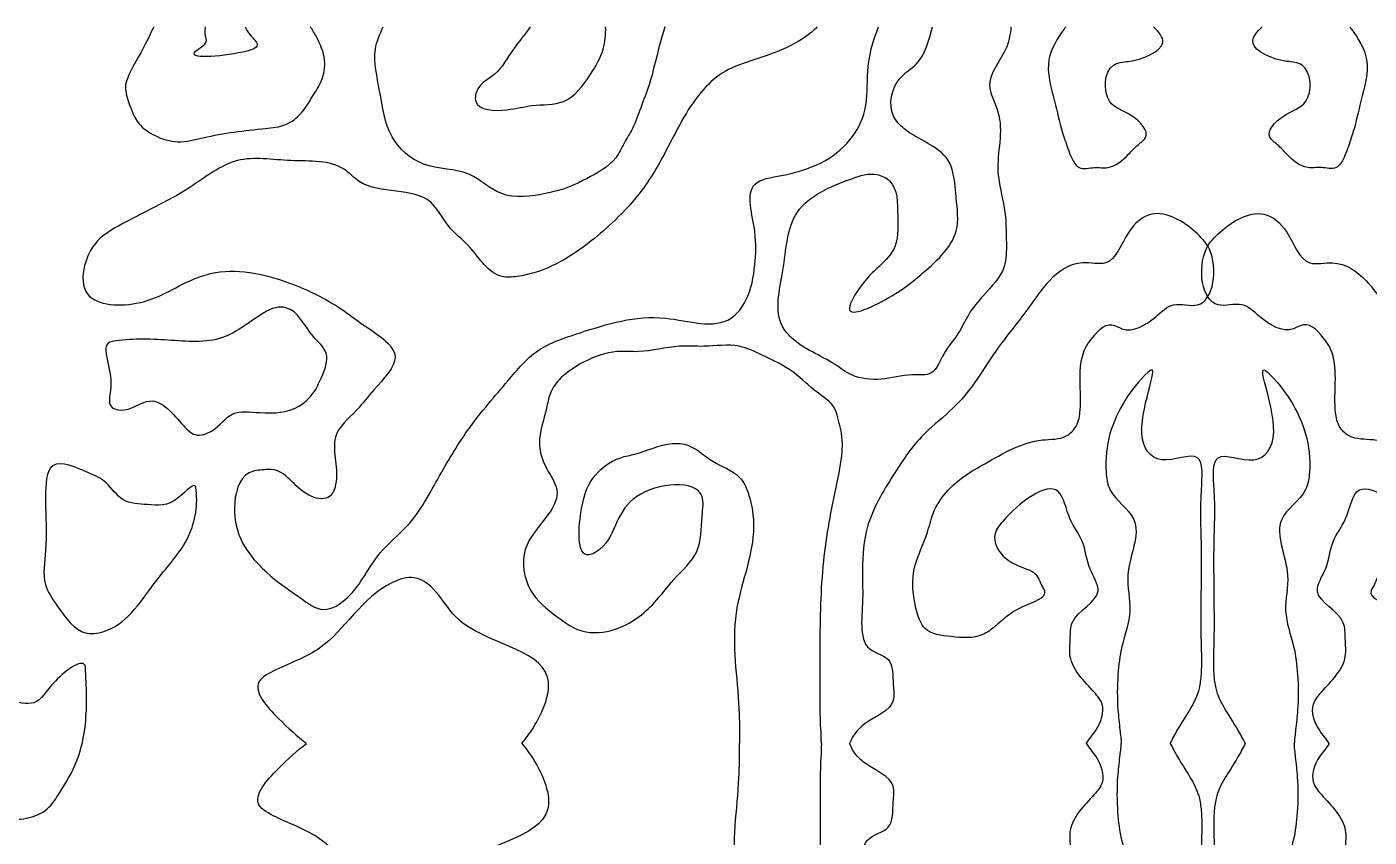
# Model space of a CAD drawing. Header units: millimetres. Extents: x 14385 to 129787, y 107826 to 186798.
# Drawn here: x 19204 to 19734, y 120392 to 120712 of the extents above; entities that cross this region are included whole.
import ezdxf

# ---------------------------------------------------------------- set-up
doc = ezdxf.new("R2010")
doc.units = ezdxf.units.MM
doc.header["$LTSCALE"] = 1000
doc.layers.add('FF-DB', color=144, linetype='Continuous')

msp = doc.modelspace()

# ---------------------------------------------------------------- linework, layer by layer
at = {"layer": 'FF-DB', "color": 250}
for points, knots in [([(19516.09, 120711.62), (19515.71, 120711.22), (19509.46, 120705), (19495.72, 120699.98), (19476.14, 120693.89), (19465.18, 120679.98), (19456.63, 120663.01), (19448.4, 120647.95), (19437.23, 120635.99), (19422.06, 120622.64), (19406.91, 120613.6), (19387.42, 120612.3), (19380.63, 120624.46), (19369.9, 120632.27), (19361.78, 120649.77), (19340.15, 120644.44), (19326.47, 120659.5), (19308.18, 120657.81), (19286.44, 120661.91), (19265.73, 120645.07), (19246.7, 120637.1), (19231.58, 120627.9), (19226.47, 120618.76), (19224.91, 120602.23), (19251.02, 120600.35), (19264.14, 120610.22), (19284.09, 120617.15), (19305.41, 120612.63), (19325.13, 120602.97), (19338.02, 120592.91), (19355.29, 120582.87), (19341.46, 120569.41), (19334.24, 120559.68), (19324.44, 120551.67), (19326.05, 120540.24), (19326.79, 120532.61), (19324.01, 120524.78), (19311.39, 120526.23), (19306.54, 120537.43), (19296.97, 120536.86), (19288.22, 120536.09), (19284.96, 120522.18), (19288.41, 120506.06), (19300.12, 120494.42), (19311.82, 120486.68), (19321.14, 120479.44), (19335.01, 120488.55), (19340.8, 120503.22), (19357.19, 120515.95), (19366.57, 120534.25), (19378.65, 120554.29), (19392.38, 120569.99), (19405.19, 120585.41), (19427.75, 120592.58), (19452.09, 120600.58), (19478.77, 120590.91), (19489.7, 120605.08), (19491.66, 120617.48), (19492.37, 120631.86), (19486.28, 120650.72), (19509.76, 120653.69), (19526.77, 120660.98), (19536.35, 120679.26), (19535.31, 120695.5), (19537.85, 120705.85), (19540.31, 120711.62)], [50.88988, 50.88988, 50.88988, 50.88988, 51.530544, 61.183908, 65.83381, 74.079288, 79.486, 87.034441, 92.840787, 97.429034, 109.400873, 111.559796, 117.976271, 122.248907, 126.564407, 137.358291, 140.122152, 148.001289, 155.7734, 163.698292, 175.481443, 179.194725, 182.673665, 186.987852, 194.528304, 203.428625, 206.159236, 217.45999, 226.148004, 229.861292, 236.575436, 242.201821, 246.180734, 251.101231, 254.552586, 258.003932, 259.933633, 262.524337, 269.349572, 270.644916, 272.846522, 278.455672, 282.855439, 291.421971, 295.135267, 298.996601, 302.857935, 310.885173, 316.378566, 325.116316, 333.25824, 342.155166, 348.258935, 354.834805, 367.540983, 377.040235, 380.410896, 385.747518, 390.493125, 397.395826, 401.491751, 412.691173, 417.515399, 423.140444, 430.032501, 430.032501, 430.032501, 430.032501]), ([(19254.23, 120711.62), (19253.43, 120710.11), (19250.36, 120703.15), (19245.92, 120696.47), (19242.37, 120687.85), (19244.56, 120681.14), (19247.31, 120673.32), (19254.95, 120668.14), (19263.97, 120665.35), (19278.54, 120669.42), (19292.61, 120670.96), (19306.34, 120672.34), (19312.85, 120677.35), (19316.63, 120683.92), (19321.02, 120690.4), (19322.42, 120699.17), (19319.37, 120706.22), (19316.91, 120710.36), (19316.1, 120711.62)], [114.991647, 114.991647, 114.991647, 114.991647, 116.830751, 122.85665, 124.260889, 126.815941, 130.25902, 133.220757, 136.59848, 140.348797, 149.482488, 152.503706, 155.2583, 158.132846, 160.850435, 163.843737, 167.448266, 169.091607, 169.091607, 169.091607, 169.091607]), ([(19290.26, 120711.62), (19290.74, 120710.57), (19292.23, 120708.21), (19297.09, 120703.69), (19284.9, 120700.15), (19262.29, 120698.28), (19275.63, 120704.96), (19274.91, 120706.93), (19274.36, 120708.45), (19274.45, 120709.91), (19274.67, 120711.62)], [85.889972, 85.889972, 85.889972, 85.889972, 87.205828, 89.012973, 91.331212, 98.146874, 100.45961, 100.45961, 100.45961, 102.25024, 102.25024, 102.25024, 102.25024]), ([(19455.89, 120711.62), (19455.23, 120709.23), (19452.91, 120701.63), (19450.77, 120690.76), (19446.44, 120680.02), (19443.77, 120672.01), (19439.69, 120665.84), (19435.87, 120657.31), (19427.49, 120653.07), (19418.43, 120648.24), (19407.31, 120645.19), (19391.45, 120643.03), (19378.42, 120656.27), (19360.67, 120654.82), (19345.82, 120668.13), (19343.93, 120685.54), (19340.14, 120700.87), (19343.35, 120708.74), (19344.82, 120711.62)], [592.400553, 592.400553, 592.400553, 592.400553, 595.12023, 601.07512, 604.622925, 607.88757, 610.331582, 612.775594, 617.992888, 620.027393, 624.152889, 630.826288, 636.1313, 642.974595, 648.993449, 655.905127, 661.996992, 665.541199, 665.541199, 665.541199, 665.541199]), ([(19402.83, 120711.62), (19400.8, 120708.61), (19395.39, 120702.73), (19390.54, 120692.83), (19381.96, 120689.1), (19379.86, 120678.59), (19393.84, 120678.25), (19403.88, 120681.26), (19417.77, 120680.35), (19426.18, 120691.74), (19432.14, 120702.02), (19432.63, 120708.59), (19432.58, 120711.62)], [700.468089, 700.468089, 700.468089, 700.468089, 704.482716, 709.030294, 712.253618, 714.097217, 718.805981, 722.496145, 727.086387, 732.660781, 736.727707, 740.067684, 740.067684, 740.067684, 740.067684]), ([(19592.55, 120711.62), (19592.28, 120708.86), (19590.99, 120700.88), (19580.97, 120690.52), (19591.05, 120674.1), (19585.29, 120657.26), (19590.59, 120640.29), (19590.71, 120627.96), (19590.84, 120615.03), (19582.51, 120606.8), (19575.7, 120598.71), (19571.9, 120589.96), (19565.7, 120583.55), (19562.47, 120573.62), (19551.52, 120574.9), (19541.83, 120571.9), (19530.46, 120572.93), (19519.91, 120581.25), (19509.04, 120584.96), (19498.41, 120597.63), (19503.64, 120616.06), (19504.42, 120641.45), (19524.84, 120650.2), (19538.11, 120654.62), (19548, 120649.84), (19547.63, 120637.01), (19548.38, 120624.09), (19540.71, 120617.39), (19534.06, 120611.05), (19521.97, 120593.07), (19547.1, 120605.61), (19558.66, 120615.24), (19573.1, 120627.67), (19570.64, 120644.83), (19569.84, 120663.02), (19553.58, 120667.58), (19543.59, 120678.25), (19546.04, 120691.07), (19558.15, 120697.64), (19560.15, 120706.33), (19561.58, 120711.62)], [311.91032, 311.91032, 311.91032, 311.91032, 314.977235, 320.91648, 325.039111, 333.828413, 339.060504, 344.22177, 347.569422, 352.785287, 356.242027, 359.363041, 363.063623, 366.342784, 369.089588, 373.679813, 377.969569, 380.830555, 388.32063, 390.261932, 398.445073, 407.192903, 416.451182, 420.141345, 422.175835, 427.469131, 432.356203, 436.007122, 437.722326, 443.287252, 450.387456, 454.936113, 463.127607, 467.976876, 473.565606, 481.391549, 483.759495, 489.290302, 492.513626, 498.365753, 498.365753, 498.365753, 498.365753]), ([(19614.19, 120711.62), (19613.97, 120711.32), (19611.08, 120707.42), (19605.13, 120698.02), (19609.74, 120683.56), (19612.08, 120672), (19614.69, 120664.51), (19616.45, 120659.68), (19619.38, 120654.77), (19625.36, 120656.6), (19632.32, 120655.25), (19638.23, 120660.31), (19642.18, 120664.9), (19648.31, 120669.11), (19640.11, 120678.07), (19628.76, 120680.3), (19629.3, 120697.26), (19636.94, 120697.8), (19638.98, 120698.01), (19644.09, 120698.52), (19656.05, 120703.64), (19651.01, 120709.46), (19648.75, 120711.62)], [25.192435, 25.192435, 25.192435, 25.192435, 25.599598, 30.523233, 36.633594, 41.172411, 43.783338, 45.265472, 47.02814, 49.231549, 51.159534, 54.749765, 56.696493, 58.253869, 61.842812, 65.814022, 71.07162, 73.342728, 73.342728, 73.342728, 79.012948, 82.044082, 82.044082, 82.044082, 82.044082]), ([(19726.26, 120711.62), (19726.48, 120711.32), (19729.38, 120707.42), (19735.32, 120698.02), (19730.71, 120683.56), (19728.38, 120672), (19725.76, 120664.51), (19724.01, 120659.68), (19721.07, 120654.77), (19715.09, 120656.6), (19708.13, 120655.25), (19702.22, 120660.31), (19698.28, 120664.9), (19692.14, 120669.11), (19700.34, 120678.07), (19711.69, 120680.3), (19711.15, 120697.26), (19703.52, 120697.8), (19701.47, 120698.01), (19696.36, 120698.52), (19684.4, 120703.64), (19689.44, 120709.46), (19691.71, 120711.62)], [25.192435, 25.192435, 25.192435, 25.192435, 25.599598, 30.523233, 36.633594, 41.172411, 43.783338, 45.265472, 47.02814, 49.231549, 51.159534, 54.749765, 56.696493, 58.253869, 61.842812, 65.814022, 71.07162, 73.342728, 73.342728, 73.342728, 79.012948, 82.044082, 82.044082, 82.044082, 82.044082]), ([(19622.3, 120428.93), (19623.38, 120430.75), (19627.32, 120434.88), (19630.27, 120443.38), (19622.92, 120452.15), (19614.92, 120459.68), (19616.12, 120470.03), (19615.73, 120480.24), (19630.91, 120486.36), (19622.4, 120498.42), (19621.88, 120508.66), (19614.84, 120517.12), (19611.9, 120536.73), (19592.75, 120521.43), (19584.9, 120511.02), (19588.69, 120501.68), (19595.91, 120498.74), (19603.06, 120496.1), (19604.06, 120492.03), (19607.63, 120486.37), (19594.06, 120482.74), (19588.5, 120476.66), (19579.6, 120469.97), (19569.77, 120470.99), (19558.46, 120472.15), (19553.89, 120484.45), (19552.81, 120497.9), (19559.45, 120510.02), (19562.13, 120523.55), (19571.27, 120533.23), (19586.7, 120541.64), (19599.44, 120549.57), (19613.57, 120548.63), (19619.05, 120554.17), (19620.47, 120563.05), (19619.36, 120573.35), (19620.57, 120583.32), (19625.2, 120589.87), (19630.42, 120596.14), (19639.36, 120590.07), (19648.66, 120595.69), (19656.35, 120603.76), (19672.17, 120598.13), (19674.84, 120621.69), (19667.47, 120628.67), (19665.34, 120630.65), (19660.8, 120634.86), (19649.66, 120641.42), (19637.28, 120630.59), (19633.12, 120616.18), (19618.42, 120620.21), (19607.78, 120612.7), (19601.02, 120602.72), (19593.59, 120592.93), (19585.31, 120582.55), (19578, 120570.03), (19568.25, 120559.33), (19555.63, 120549.59), (19545.33, 120533.73), (19534.96, 120516.68), (19533.65, 120498.7), (19534.32, 120484.53), (19533.05, 120474.44), (19535.73, 120465.09), (19546.48, 120463.46), (19545.63, 120453.29), (19547.39, 120442.58), (19536.7, 120438.94), (19530.97, 120433.21), (19529.4, 120430.28), (19528.86, 120428.93)], [323.570213, 323.570213, 323.570213, 323.570213, 325.960561, 329.80723, 331.886786, 338.125445, 340.720211, 343.044643, 348.990252, 352.365131, 356.56322, 360.176393, 364.568336, 373.732371, 376.057262, 378.792615, 383.196134, 384.486356, 386.811255, 387.456035, 391.379613, 396.342617, 398.422849, 403.048656, 406.973101, 409.552233, 416.477621, 421.404727, 424.41495, 431.57887, 434.943186, 443.998155, 447.508459, 449.547958, 451.92552, 457.11505, 461.243133, 462.282906, 466.206484, 467.760191, 472.961635, 476.08199, 479.544596, 487.800771, 491.009611, 491.009611, 491.009611, 497.844674, 502.082776, 507.657117, 511.003541, 516.492425, 520.729638, 524.445869, 530.020219, 535.37961, 540.379653, 545.905112, 552.817643, 561.126265, 567.485566, 572.315193, 576.773313, 578.77419, 582.281132, 586.069932, 588.298991, 593.581806, 595.684277, 597.303216, 597.303216, 597.303216, 597.303216]), ([(19718.15, 120428.93), (19717.07, 120430.75), (19713.13, 120434.88), (19710.18, 120443.38), (19717.54, 120452.15), (19725.53, 120459.68), (19724.33, 120470.03), (19724.72, 120480.24), (19709.54, 120486.36), (19718.05, 120498.42), (19718.57, 120508.66), (19725.61, 120517.12), (19728.55, 120536.73), (19747.71, 120521.43), (19755.55, 120511.02), (19751.77, 120501.68), (19744.54, 120498.74), (19737.4, 120496.1), (19736.39, 120492.03), (19732.82, 120486.37), (19746.39, 120482.74), (19751.95, 120476.66), (19760.85, 120469.97), (19770.69, 120470.99), (19781.99, 120472.15), (19786.56, 120484.45), (19787.64, 120497.9), (19781.01, 120510.02), (19778.33, 120523.55), (19769.19, 120533.23), (19753.75, 120541.64), (19741.01, 120549.57), (19726.88, 120548.63), (19721.4, 120554.17), (19719.98, 120563.05), (19721.09, 120573.35), (19719.88, 120583.32), (19715.25, 120589.87), (19710.03, 120596.14), (19701.09, 120590.07), (19691.79, 120595.69), (19684.1, 120603.76), (19668.29, 120598.13), (19665.61, 120621.69), (19672.98, 120628.67), (19675.12, 120630.65), (19679.66, 120634.86), (19690.79, 120641.42), (19703.17, 120630.59), (19707.33, 120616.18), (19722.03, 120620.21), (19732.67, 120612.7), (19739.44, 120602.72), (19746.86, 120592.93), (19755.14, 120582.55), (19762.45, 120570.03), (19772.2, 120559.33), (19784.82, 120549.59), (19795.12, 120533.73), (19805.49, 120516.68), (19806.8, 120498.7), (19806.13, 120484.53), (19807.4, 120474.44), (19804.73, 120465.09), (19793.97, 120463.46), (19794.82, 120453.29), (19793.06, 120442.58), (19803.76, 120438.94), (19809.49, 120433.21), (19811.05, 120430.28), (19811.59, 120428.93)], [323.570213, 323.570213, 323.570213, 323.570213, 325.960561, 329.80723, 331.886786, 338.125445, 340.720211, 343.044643, 348.990252, 352.365131, 356.56322, 360.176393, 364.568336, 373.732371, 376.057262, 378.792615, 383.196134, 384.486356, 386.811255, 387.456035, 391.379613, 396.342617, 398.422849, 403.048656, 406.973101, 409.552233, 416.477621, 421.404727, 424.41495, 431.57887, 434.943186, 443.998155, 447.508459, 449.547958, 451.92552, 457.11505, 461.243133, 462.282906, 466.206484, 467.760191, 472.961635, 476.08199, 479.544596, 487.800771, 491.009611, 491.009611, 491.009611, 497.844674, 502.082776, 507.657117, 511.003541, 516.492425, 520.729638, 524.445869, 530.020219, 535.37961, 540.379653, 545.905112, 552.817643, 561.126265, 567.485566, 572.315193, 576.773313, 578.77419, 582.281132, 586.069932, 588.298991, 593.581806, 595.684277, 597.303216, 597.303216, 597.303216, 597.303216]), ([(19517.75, 120428.93), (19517.63, 120432.81), (19517, 120442.61), (19517.32, 120455.49), (19517.22, 120475.55), (19517.7, 120500.08), (19522.87, 120527.52), (19527.31, 120547.53), (19524.4, 120556.69), (19523.68, 120559.41), (19522.74, 120563), (19515.2, 120567.34), (19506.81, 120576.23), (19495.79, 120581.4), (19484.15, 120587.04), (19472.7, 120585.14), (19459.42, 120586.23), (19448.18, 120582.86), (19435.21, 120584.16), (19422.44, 120579.43), (19410.96, 120571.09), (19408.9, 120558.35), (19405.04, 120548.57), (19408.68, 120537.19), (19415.42, 120528.32), (19408.74, 120516.64), (19398.42, 120506.79), (19401.09, 120488.41), (19412.37, 120479.58), (19423.34, 120471.71), (19438.8, 120473.26), (19450.91, 120482.44), (19459.52, 120494.39), (19470.56, 120503.88), (19470.07, 120516.2), (19472.86, 120533.8), (19445.36, 120530.92), (19436.65, 120516.63), (19433.38, 120506.86), (19420.67, 120499.84), (19422.33, 120521.76), (19426.44, 120534.06), (19435.79, 120541.54), (19447.28, 120543.38), (19455.59, 120547.86), (19467.14, 120546.89), (19474.39, 120539.27), (19485.78, 120535.86), (19490.4, 120524.33), (19492.17, 120505.87), (19480.27, 120478.97), (19485.39, 120450.6), (19485.43, 120433.44), (19485.38, 120428.93)], [430.531245, 430.531245, 430.531245, 430.531245, 434.854309, 441.553318, 444.645174, 457.023346, 468.423323, 475.764342, 478.87603, 478.87603, 478.87603, 482.968766, 487.339225, 492.624639, 496.200135, 501.334785, 504.92906, 510.883856, 513.964655, 519.079633, 525.796302, 527.911688, 533.143786, 536.878955, 540.786616, 544.121739, 550.242148, 556.192082, 561.635924, 565.774756, 570.659425, 577.49365, 581.8635, 587.153502, 592.34132, 595.162997, 604.662134, 609.230746, 614.071842, 615.793762, 622.795412, 627.179219, 632.312324, 634.429295, 640.036082, 642.360882, 646.632709, 651.122701, 654.564815, 659.465596, 671.499608, 685.449682, 690.430319, 690.430319, 690.430319, 690.430319]), ([(19655.42, 120428.93), (19656.35, 120430.77), (19661.53, 120440.22), (19666.54, 120446.08), (19668.12, 120458.6), (19667.47, 120471.84), (19667.72, 120488.96), (19667.88, 120509.71), (19667.02, 120524.3), (19669.26, 120546.44), (19650.61, 120537.11), (19639.07, 120552.63), (19652.18, 120580.8), (19646.54, 120575.31), (19639.73, 120568.68), (19631.31, 120555.72), (19629.49, 120538.77), (19631.31, 120526.09), (19646.94, 120516.87), (19636.29, 120497.72), (19641.04, 120481.13), (19636.08, 120468.31), (19634.46, 120455.21), (19634.43, 120444.13), (19635.47, 120435.1), (19635.96, 120430.7), (19636.11, 120428.93)], [125.12388, 125.12388, 125.12388, 125.12388, 126.761309, 133.597323, 135.636005, 140.248918, 148.321518, 154.664274, 162.44857, 167.097452, 172.299374, 177.26102, 185.95345, 185.95345, 185.95345, 196.43853, 201.946689, 204.604855, 210.144891, 218.263773, 223.46132, 228.777655, 232.854997, 238.044528, 240.942011, 242.901997, 242.901997, 242.901997, 242.901997]), ([(19685.03, 120428.93), (19684.11, 120430.77), (19678.93, 120440.22), (19673.91, 120446.08), (19672.33, 120458.6), (19672.99, 120471.84), (19672.73, 120488.96), (19672.57, 120509.71), (19673.43, 120524.3), (19671.19, 120546.44), (19689.84, 120537.11), (19701.38, 120552.63), (19688.27, 120580.8), (19693.91, 120575.31), (19700.72, 120568.68), (19709.15, 120555.72), (19710.96, 120538.77), (19709.14, 120526.09), (19693.51, 120516.87), (19704.16, 120497.72), (19699.41, 120481.13), (19704.38, 120468.31), (19706, 120455.21), (19706.02, 120444.13), (19704.99, 120435.1), (19704.49, 120430.7), (19704.34, 120428.93)], [125.12388, 125.12388, 125.12388, 125.12388, 126.761309, 133.597323, 135.636005, 140.248918, 148.321518, 154.664274, 162.44857, 167.097452, 172.299374, 177.26102, 185.95345, 185.95345, 185.95345, 196.43853, 201.946689, 204.604855, 210.144891, 218.263773, 223.46132, 228.777655, 232.854997, 238.044528, 240.942011, 242.901997, 242.901997, 242.901997, 242.901997]), ([(19399.43, 120428.93), (19401.03, 120430.8), (19406.98, 120438.77), (19417.53, 120465.54), (19378.05, 120468.92), (19367.42, 120487.6), (19358.24, 120496.01), (19337.81, 120489.44), (19326.33, 120467.14), (19306.42, 120460.15), (19291.1, 120452.17), (19302.81, 120438.87), (19310.92, 120431.69), (19314.51, 120428.93)], [16.851156, 16.851156, 16.851156, 16.851156, 19.442369, 27.128603, 42.657651, 47.165728, 51.463725, 54.710759, 68.920618, 76.007375, 79.036289, 85.019805, 89.929174, 89.929174, 89.929174, 89.929174]), ([(19399.43, 120428.93), (19401.03, 120427.07), (19406.98, 120419.09), (19417.53, 120392.32), (19378.05, 120388.95), (19367.42, 120370.27), (19358.24, 120361.86), (19337.81, 120368.43), (19326.33, 120390.73), (19306.42, 120397.72), (19291.1, 120405.7), (19302.81, 120419), (19310.92, 120426.18), (19314.51, 120428.93)], [16.851156, 16.851156, 16.851156, 16.851156, 19.442369, 27.128603, 42.657651, 47.165728, 51.463725, 54.710759, 68.920618, 76.007375, 79.036289, 85.019805, 89.929174, 89.929174, 89.929174, 89.929174]), ([(19517.75, 120428.93), (19517.63, 120425.05), (19517, 120415.26), (19517.32, 120402.37), (19517.22, 120382.32), (19517.7, 120357.79), (19522.87, 120330.35), (19527.31, 120310.34), (19524.4, 120301.18), (19523.68, 120298.45), (19522.74, 120294.87), (19515.2, 120290.52), (19506.81, 120281.64), (19495.79, 120276.47), (19484.15, 120270.83), (19472.7, 120272.73), (19459.42, 120271.64), (19448.18, 120275.01), (19435.21, 120273.7), (19422.44, 120278.44), (19410.96, 120286.78), (19408.9, 120299.51), (19405.04, 120309.3), (19408.68, 120320.68), (19415.42, 120329.54), (19408.74, 120341.22), (19398.42, 120351.08), (19401.09, 120369.46), (19412.37, 120378.29), (19423.34, 120386.16), (19438.8, 120384.61), (19450.91, 120375.42), (19459.52, 120363.48), (19470.56, 120353.99), (19470.07, 120341.67), (19472.86, 120324.07), (19445.36, 120326.94), (19436.65, 120341.24), (19433.38, 120351.01), (19420.67, 120358.03), (19422.33, 120336.11), (19426.44, 120323.8), (19435.79, 120316.32), (19447.28, 120314.48), (19455.59, 120310), (19467.14, 120310.98), (19474.39, 120318.59), (19485.78, 120322), (19490.4, 120333.54), (19492.17, 120352), (19480.27, 120378.9), (19485.39, 120407.27), (19485.43, 120424.42), (19485.38, 120428.93)], [430.531245, 430.531245, 430.531245, 430.531245, 434.854309, 441.553318, 444.645174, 457.023346, 468.423323, 475.764342, 478.87603, 478.87603, 478.87603, 482.968766, 487.339225, 492.624639, 496.200135, 501.334785, 504.92906, 510.883856, 513.964655, 519.079633, 525.796302, 527.911688, 533.143786, 536.878955, 540.786616, 544.121739, 550.242148, 556.192082, 561.635924, 565.774756, 570.659425, 577.49365, 581.8635, 587.153502, 592.34132, 595.162997, 604.662134, 609.230746, 614.071842, 615.793762, 622.795412, 627.179219, 632.312324, 634.429295, 640.036082, 642.360882, 646.632709, 651.122701, 654.564815, 659.465596, 671.499608, 685.449682, 690.430319, 690.430319, 690.430319, 690.430319]), ([(19622.3, 120428.93), (19623.38, 120427.12), (19627.32, 120422.98), (19630.27, 120414.49), (19622.92, 120405.72), (19614.92, 120398.18), (19616.12, 120387.84), (19615.73, 120377.63), (19630.91, 120371.51), (19622.4, 120359.44), (19621.88, 120349.21), (19614.84, 120340.74), (19611.9, 120321.13), (19592.75, 120336.44), (19584.9, 120346.85), (19588.69, 120356.19), (19595.91, 120359.13), (19603.06, 120361.76), (19604.06, 120365.84), (19607.63, 120371.5), (19594.06, 120375.13), (19588.5, 120381.2), (19579.6, 120387.9), (19569.77, 120386.88), (19558.46, 120385.72), (19553.89, 120373.41), (19552.81, 120359.97), (19559.45, 120347.85), (19562.13, 120334.32), (19571.27, 120324.63), (19586.7, 120316.23), (19599.44, 120308.29), (19613.57, 120309.24), (19619.05, 120303.69), (19620.47, 120294.82), (19619.36, 120284.51), (19620.57, 120274.55), (19625.2, 120267.99), (19630.42, 120261.73), (19639.36, 120267.8), (19648.66, 120262.18), (19656.35, 120254.11), (19672.17, 120259.74), (19674.84, 120236.17), (19667.47, 120229.2), (19665.34, 120227.22), (19660.8, 120223.01), (19649.66, 120216.44), (19637.28, 120227.27), (19633.12, 120241.69), (19618.42, 120237.65), (19607.78, 120245.16), (19601.02, 120255.15), (19593.59, 120264.94), (19585.31, 120275.32), (19578, 120287.84), (19568.25, 120298.53), (19555.63, 120308.27), (19545.33, 120324.14), (19534.96, 120341.19), (19533.65, 120359.16), (19534.32, 120373.34), (19533.05, 120383.43), (19535.73, 120392.78), (19546.48, 120394.4), (19545.63, 120404.58), (19547.39, 120415.29), (19536.7, 120418.93), (19530.97, 120424.66), (19529.4, 120427.58), (19528.86, 120428.93)], [323.570213, 323.570213, 323.570213, 323.570213, 325.960561, 329.80723, 331.886786, 338.125445, 340.720211, 343.044643, 348.990252, 352.365131, 356.56322, 360.176393, 364.568336, 373.732371, 376.057262, 378.792615, 383.196134, 384.486356, 386.811255, 387.456035, 391.379613, 396.342617, 398.422849, 403.048656, 406.973101, 409.552233, 416.477621, 421.404727, 424.41495, 431.57887, 434.943186, 443.998155, 447.508459, 449.547958, 451.92552, 457.11505, 461.243133, 462.282906, 466.206484, 467.760191, 472.961635, 476.08199, 479.544596, 487.800771, 491.009611, 491.009611, 491.009611, 497.844674, 502.082776, 507.657117, 511.003541, 516.492425, 520.729638, 524.445869, 530.020219, 535.37961, 540.379653, 545.905112, 552.817643, 561.126265, 567.485566, 572.315193, 576.773313, 578.77419, 582.281132, 586.069932, 588.298991, 593.581806, 595.684277, 597.303216, 597.303216, 597.303216, 597.303216]), ([(19655.42, 120428.93), (19656.35, 120427.1), (19661.53, 120417.65), (19666.54, 120411.79), (19668.12, 120399.27), (19667.47, 120386.03), (19667.72, 120368.91), (19667.88, 120348.16), (19667.02, 120333.56), (19669.26, 120311.43), (19650.61, 120320.76), (19639.07, 120305.23), (19652.18, 120277.06), (19646.54, 120282.56), (19639.73, 120289.19), (19631.31, 120302.14), (19629.49, 120319.09), (19631.31, 120331.77), (19646.94, 120341), (19636.29, 120360.15), (19641.04, 120376.73), (19636.08, 120389.56), (19634.46, 120402.65), (19634.43, 120413.74), (19635.47, 120422.77), (19635.96, 120427.16), (19636.11, 120428.93)], [125.12388, 125.12388, 125.12388, 125.12388, 126.761309, 133.597323, 135.636005, 140.248918, 148.321518, 154.664274, 162.44857, 167.097452, 172.299374, 177.26102, 185.95345, 185.95345, 185.95345, 196.43853, 201.946689, 204.604855, 210.144891, 218.263773, 223.46132, 228.777655, 232.854997, 238.044528, 240.942011, 242.901997, 242.901997, 242.901997, 242.901997]), ([(19718.15, 120428.93), (19717.07, 120427.12), (19713.13, 120422.98), (19710.18, 120414.49), (19717.54, 120405.72), (19725.53, 120398.18), (19724.33, 120387.84), (19724.72, 120377.63), (19709.54, 120371.51), (19718.05, 120359.44), (19718.57, 120349.21), (19725.61, 120340.74), (19728.55, 120321.13), (19747.71, 120336.44), (19755.55, 120346.85), (19751.77, 120356.19), (19744.54, 120359.13), (19737.4, 120361.76), (19736.39, 120365.84), (19732.82, 120371.5), (19746.39, 120375.13), (19751.95, 120381.2), (19760.85, 120387.9), (19770.69, 120386.88), (19781.99, 120385.72), (19786.56, 120373.41), (19787.64, 120359.97), (19781.01, 120347.85), (19778.33, 120334.32), (19769.19, 120324.63), (19753.75, 120316.23), (19741.01, 120308.29), (19726.88, 120309.24), (19721.4, 120303.69), (19719.98, 120294.82), (19721.09, 120284.51), (19719.88, 120274.55), (19715.25, 120267.99), (19710.03, 120261.73), (19701.09, 120267.8), (19691.79, 120262.18), (19684.1, 120254.11), (19668.29, 120259.74), (19665.61, 120236.17), (19672.98, 120229.2), (19675.12, 120227.22), (19679.66, 120223.01), (19690.79, 120216.44), (19703.17, 120227.27), (19707.33, 120241.69), (19722.03, 120237.65), (19732.67, 120245.16), (19739.44, 120255.15), (19746.86, 120264.94), (19755.14, 120275.32), (19762.45, 120287.84), (19772.2, 120298.53), (19784.82, 120308.27), (19795.12, 120324.14), (19805.49, 120341.19), (19806.8, 120359.16), (19806.13, 120373.34), (19807.4, 120383.43), (19804.73, 120392.78), (19793.97, 120394.4), (19794.82, 120404.58), (19793.06, 120415.29), (19803.76, 120418.93), (19809.49, 120424.66), (19811.05, 120427.58), (19811.59, 120428.93)], [323.570213, 323.570213, 323.570213, 323.570213, 325.960561, 329.80723, 331.886786, 338.125445, 340.720211, 343.044643, 348.990252, 352.365131, 356.56322, 360.176393, 364.568336, 373.732371, 376.057262, 378.792615, 383.196134, 384.486356, 386.811255, 387.456035, 391.379613, 396.342617, 398.422849, 403.048656, 406.973101, 409.552233, 416.477621, 421.404727, 424.41495, 431.57887, 434.943186, 443.998155, 447.508459, 449.547958, 451.92552, 457.11505, 461.243133, 462.282906, 466.206484, 467.760191, 472.961635, 476.08199, 479.544596, 487.800771, 491.009611, 491.009611, 491.009611, 497.844674, 502.082776, 507.657117, 511.003541, 516.492425, 520.729638, 524.445869, 530.020219, 535.37961, 540.379653, 545.905112, 552.817643, 561.126265, 567.485566, 572.315193, 576.773313, 578.77419, 582.281132, 586.069932, 588.298991, 593.581806, 595.684277, 597.303216, 597.303216, 597.303216, 597.303216]), ([(19685.03, 120428.93), (19684.11, 120427.1), (19678.93, 120417.65), (19673.91, 120411.79), (19672.33, 120399.27), (19672.99, 120386.03), (19672.73, 120368.91), (19672.57, 120348.16), (19673.43, 120333.56), (19671.19, 120311.43), (19689.84, 120320.76), (19701.38, 120305.23), (19688.27, 120277.06), (19693.91, 120282.56), (19700.72, 120289.19), (19709.15, 120302.14), (19710.96, 120319.09), (19709.14, 120331.77), (19693.51, 120341), (19704.16, 120360.15), (19699.41, 120376.73), (19704.38, 120389.56), (19706, 120402.65), (19706.02, 120413.74), (19704.99, 120422.77), (19704.49, 120427.16), (19704.34, 120428.93)], [125.12388, 125.12388, 125.12388, 125.12388, 126.761309, 133.597323, 135.636005, 140.248918, 148.321518, 154.664274, 162.44857, 167.097452, 172.299374, 177.26102, 185.95345, 185.95345, 185.95345, 196.43853, 201.946689, 204.604855, 210.144891, 218.263773, 223.46132, 228.777655, 232.854997, 238.044528, 240.942011, 242.901997, 242.901997, 242.901997, 242.901997])]:
    msp.add_open_spline(points, degree=3, knots=knots, dxfattribs=at)
for points, start_tangent, end_tangent in [([(19237.83, 120587.53), (19259.82, 120588.04), (19281.3, 120589.06), (19297.67, 120598.77), (19302.27, 120600.81), (19306.36, 120600.81), (19317.1, 120589.57), (19322.22, 120582.93), (19319.66, 120571.69), (19318.12, 120568.62), (19311.48, 120561.98), (19296.13, 120559.42), (19285.39, 120558.91), (19277.21, 120552.27), (19270.56, 120550.74), (19265.96, 120554.31), (19252.66, 120564.02), (19240.9, 120560.45), (19237.83, 120561.47), (19237.32, 120571.18), (19237.83, 120587.53)], (0.986772, 0.162116), (0.986772, 0.162116)), ([(19270.85, 120529.86), (19267.97, 120510.73), (19255.53, 120493.51), (19235.42, 120473.42), (19227.77, 120472.47), (19216.28, 120482.99), (19211.49, 120491.6), (19211.49, 120504.99), (19211.49, 120526.03), (19214.36, 120538.47), (19228.72, 120535.6), (19235.42, 120531.77), (19242.13, 120525.08), (19251.7, 120523.16), (19264.14, 120526.03), (19270.85, 120529.86)], (0.13831, -0.990389), (0.13831, -0.990389)), ([(19227.21, 120458.92), (19227.21, 120436.4), (19223.99, 120422.47), (19216.48, 120408.53), (19212.19, 120403.17), (19195.02, 120399.95), (19178.92, 120417.1), (19171.41, 120426.75), (19170.33, 120433.19), (19172.48, 120446.05), (19176.77, 120450.34), (19183.21, 120450.34), (19197.16, 120446.05), (19206.82, 120444.98), (19215.41, 120453.56), (19227.21, 120458.92)], (0.064248, -0.997934), (0.064248, -0.997934))]:
    msp.add_spline(points, degree=3, dxfattribs=dict(at, start_tangent=start_tangent, end_tangent=end_tangent))

doc.saveas('drawing.dxf')
